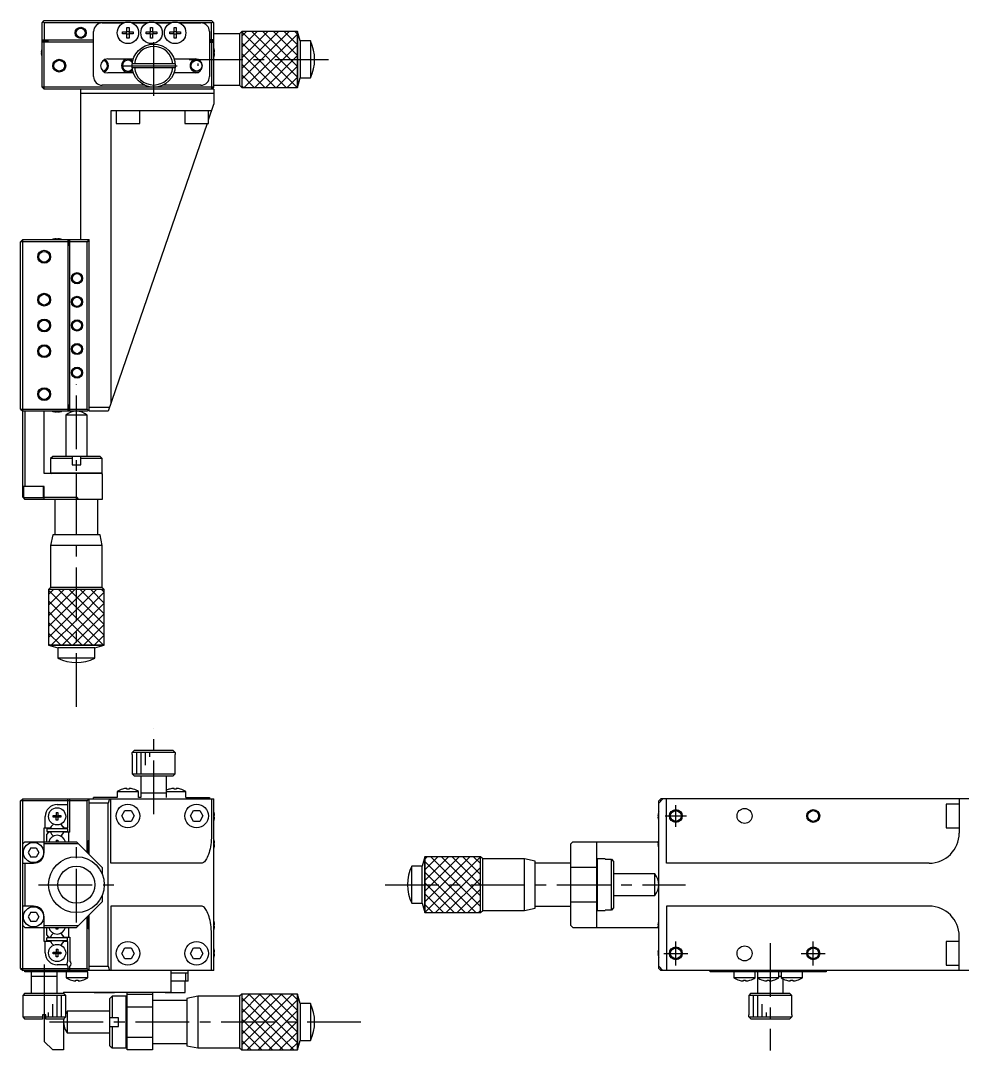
# Model space of a CAD drawing. Extents: x -226 to 399, y 6 to 432.
# Drawn here: x 66.3 to 285.6, y 192.2 to 432.1 of the extents above; entities that cross this region are included whole.
import ezdxf

# ---------------------------------------------------------------- set-up
doc = ezdxf.new("R2010")
doc.units = 0
doc.header["$LTSCALE"] = 10
doc.linetypes.add('CENTER', pattern=[2, 1.25, -0.25, 0.25, -0.25])
doc.layers.get('0').update_dxf_attribs({"linetype": 'CONTINUOUS'})
doc.layers.add('CENTER', color=1, linetype='CENTER')

msp = doc.modelspace()

# ---------------------------------------------------------------- linework, layer by layer
at = {"color": 7, "linetype": 'CONTINUOUS'}
for p, q in [((71.251135, 431.576814), (71.751135, 432.076814)), ((71.501135, 431.826814), (71.751135, 431.576814)), ((71.751135, 432.076814), (110.751135, 432.076814)), ((110.751135, 432.076814), (111.251135, 431.576814)), ((110.751135, 431.576814), (111.001135, 431.826814)), ((71.251135, 416.576814), (71.251135, 431.576814)), ((71.751135, 431.576814), (71.751135, 427.576814)), ((90.398199, 431.576814), (71.751135, 431.576814)), ((83.251135, 419.026814), (83.251135, 429.526814)), ((85.251135, 431.526814), (90.271339, 431.526814)), ((89.992545, 428.966814), (89.992545, 429.486814)), ((89.992545, 429.486814), (90.991135, 429.486814)), ((90.94976, 428.966814), (90.94976, 429.486814)), ((90.991135, 430.485404), (91.511135, 430.485404)), ((90.991135, 429.486814), (90.991135, 430.485404)), ((90.991135, 429.528189), (91.511135, 429.528189)), ((91.511135, 430.485404), (91.511135, 429.486814)), ((91.511135, 429.486814), (92.509724, 429.486814)), ((91.55251, 429.486814), (91.55251, 428.966814)), ((95.898199, 431.576814), (92.104071, 431.576814)), ((92.230931, 431.526814), (95.771339, 431.526814)), ((92.509724, 429.486814), (92.509724, 428.966814)), ((95.492545, 428.966814), (95.492545, 429.486814)), ((95.492545, 429.486814), (96.491135, 429.486814)), ((96.44976, 428.966814), (96.44976, 429.486814)), ((96.491135, 430.485404), (97.011135, 430.485404)), ((96.491135, 429.486814), (96.491135, 430.485404)), ((96.491135, 429.528189), (97.011135, 429.528189)), ((97.011135, 430.485404), (97.011135, 429.486814)), ((97.011135, 429.486814), (98.009724, 429.486814)), ((97.05251, 429.486814), (97.05251, 428.966814)), ((101.398199, 431.576814), (97.604071, 431.576814)), ((97.730931, 431.526814), (101.271339, 431.526814)), ((98.009724, 429.486814), (98.009724, 428.966814)), ((100.992545, 428.966814), (100.992545, 429.486814)), ((100.992545, 429.486814), (101.991135, 429.486814)), ((101.94976, 428.966814), (101.94976, 429.486814)), ((101.991135, 430.485404), (102.511135, 430.485404)), ((101.991135, 429.486814), (101.991135, 430.485404)), ((101.991135, 429.528189), (102.511135, 429.528189)), ((102.511135, 430.485404), (102.511135, 429.486814)), ((102.511135, 429.486814), (103.509724, 429.486814)), ((102.55251, 429.486814), (102.55251, 428.966814)), ((110.751135, 431.576814), (103.104071, 431.576814)), ((103.230931, 431.526814), (108.251135, 431.526814)), ((103.509724, 429.486814), (103.509724, 428.966814)), ((110.251135, 429.526814), (110.251135, 419.026814)), ((110.751135, 427.576814), (110.751135, 431.576814)), ((111.251135, 416.576814), (111.251135, 431.576814)), ((117.751141, 429.526813), (117.251139, 429.02681)), ((117.751141, 429.526813), (117.751141, 416.526815)), ((130.751142, 429.526813), (117.751141, 429.526813)), ((130.751142, 429.526813), (117.751141, 429.526813)), ((117.751141, 429.526813), (117.751141, 416.526815)), ((130.751142, 429.526813), (130.751142, 416.526815)), ((131.34063, 427.326814), (130.751142, 429.526813)), ((130.751142, 416.526815), (130.751142, 429.526813)), ((71.251135, 427.576814), (83.251135, 427.576814)), ((72.651135, 427.326814), (71.251135, 427.326814)), ((83.251135, 427.076814), (71.251135, 427.076814)), ((71.751135, 416.076814), (71.751135, 427.076814)), ((72.651135, 427.076814), (72.651135, 427.326814)), ((90.991135, 428.966814), (89.992545, 428.966814)), ((90.991135, 427.968225), (90.991135, 428.966814)), ((91.511135, 428.925439), (90.991135, 428.925439)), ((91.511135, 427.968225), (90.991135, 427.968225)), ((91.511135, 428.966814), (91.511135, 427.968225)), ((92.509724, 428.966814), (91.511135, 428.966814)), ((96.491135, 428.966814), (95.492545, 428.966814)), ((96.491135, 427.968225), (96.491135, 428.966814)), ((97.011135, 428.925439), (96.491135, 428.925439)), ((97.011135, 427.968225), (96.491135, 427.968225)), ((97.011135, 428.966814), (97.011135, 427.968225)), ((98.009724, 428.966814), (97.011135, 428.966814)), ((101.991135, 428.966814), (100.992545, 428.966814)), ((101.991135, 427.968225), (101.991135, 428.966814)), ((102.511135, 428.925439), (101.991135, 428.925439)), ((102.511135, 427.968225), (101.991135, 427.968225)), ((102.511135, 428.966814), (102.511135, 427.968225)), ((103.509724, 428.966814), (102.511135, 428.966814)), ((111.251135, 427.576814), (110.251135, 427.576814)), ((110.251135, 427.326814), (111.251135, 427.326814)), ((110.251135, 427.076814), (111.251135, 427.076814)), ((110.751135, 427.076814), (110.751135, 416.076814)), ((117.251139, 429.02681), (111.251135, 429.02681)), ((117.251139, 429.02681), (117.251139, 417.026818)), ((131.34063, 427.326814), (131.34063, 418.726814)), ((133.751141, 427.326814), (131.34063, 427.326814)), ((133.751141, 427.326814), (133.751141, 418.726814)), ((71.061276, 424.756814), (71.181613, 424.756814)), ((71.176991, 425.46543), (71.181613, 425.463176)), ((71.181613, 424.756814), (71.181613, 424.396814)), ((111.320656, 425.463176), (111.325279, 425.46543)), ((111.320656, 424.756814), (111.440994, 424.756814)), ((111.320656, 424.396814), (111.320656, 424.756814)), ((71.181613, 424.396814), (71.061276, 424.396814)), ((71.181613, 423.690453), (71.176991, 423.688198)), ((86.551135, 423.176814), (92.514047, 423.176814)), ((101.988223, 423.176814), (106.951135, 423.176814)), ((111.440994, 424.396814), (111.320656, 424.396814)), ((111.325279, 423.688198), (111.320656, 423.690453)), ((92.549008, 419.876814), (86.551135, 419.876814)), ((102.235109, 421.976814), (92.26716, 421.976814)), ((92.26716, 421.176814), (102.235109, 421.176814)), ((106.951135, 419.876814), (101.953262, 419.876814)), ((107.501134, 422.076814), (107.501134, 421.576814)), ((130.751142, 416.526815), (131.34063, 418.726814)), ((131.34063, 418.726814), (133.751141, 418.726814)), ((71.751135, 416.076814), (71.251135, 416.576814)), ((111.251135, 416.576814), (71.251135, 416.576814)), ((111.251135, 416.076814), (71.751135, 416.076814)), ((80.251135, 381.076814), (80.251135, 416.076814)), ((111.251135, 415.076814), (80.251135, 415.076814)), ((95.178094, 417.026814), (85.251135, 417.026814)), ((108.251135, 417.026814), (99.324176, 417.026814)), ((111.251135, 416.576814), (110.751135, 416.076814)), ((111.251135, 417.026818), (117.251139, 417.026818)), ((111.251135, 416.076814), (111.251135, 412.576814)), ((117.251139, 417.026818), (117.751141, 416.526815)), ((117.751141, 416.526815), (130.751142, 416.526815)), ((117.751141, 416.526815), (130.751142, 416.526815)), ((110.001135, 408.946551), (111.251134, 412.576814)), ((110.734643, 411.076814), (87.251135, 411.076814)), ((87.251135, 411.076814), (87.251135, 342.875753)), ((88.501135, 411.076814), (88.501135, 408.076814)), ((94.001135, 408.076814), (94.001135, 411.076814)), ((104.501135, 411.076814), (104.501135, 408.076814)), ((110.001135, 408.076814), (110.001135, 411.076814)), ((109.70166, 408.076814), (86.631711, 341.076814)), ((88.501135, 408.076814), (94.001135, 408.076814)), ((104.501135, 408.076814), (110.001135, 408.076814)), ((66.751135, 381.076814), (66.251135, 380.576814)), ((66.251135, 341.576814), (66.251135, 380.576814)), ((77.251135, 380.576814), (66.251135, 380.576814)), ((66.751135, 381.076814), (82.251135, 381.076814)), ((66.751135, 321.076814), (66.751135, 381.076814)), ((73.864773, 381.146336), (73.862519, 381.150958)), ((74.571135, 381.146336), (74.571135, 381.266673)), ((74.931135, 381.146336), (74.571135, 381.146336)), ((74.931135, 381.266673), (74.931135, 381.146336)), ((75.639751, 381.150958), (75.637496, 381.146336)), ((77.251135, 381.076814), (77.251135, 341.076814)), ((77.501135, 379.676814), (77.251135, 379.676814)), ((77.501135, 381.076814), (77.501135, 379.676814)), ((77.751135, 341.076814), (77.751135, 381.076814)), ((81.751135, 380.576814), (77.751135, 380.576814)), ((81.751135, 381.076814), (82.251135, 380.576814)), ((82.001135, 380.826814), (81.751135, 380.576814)), ((81.751135, 341.576814), (81.751135, 380.576814)), ((82.251135, 341.076814), (82.251135, 381.076814)), ((72.243018, 365.927977), (72.251049, 365.916714)), ((66.251135, 341.576814), (66.751135, 341.076814)), ((66.251135, 341.576814), (77.251135, 341.576814)), ((81.751135, 341.076814), (66.751135, 341.076814)), ((67.251135, 341.076814), (67.251135, 323.576814)), ((71.751135, 326.576814), (71.751135, 341.076814)), ((73.862519, 341.00267), (73.864773, 341.007293)), ((74.571135, 341.007293), (74.931135, 341.007293)), ((74.571135, 340.886955), (74.571135, 341.007293)), ((74.931135, 341.007293), (74.931135, 340.886955)), ((75.637496, 341.007293), (75.639751, 341.00267)), ((77.501135, 342.476814), (77.251135, 342.476814)), ((77.501135, 341.076814), (77.501135, 342.476814)), ((77.751135, 341.576814), (81.751135, 341.576814)), ((81.751135, 341.576814), (82.001135, 341.326814)), ((82.251135, 341.576814), (81.751135, 341.076814)), ((82.251135, 342.076814), (86.976038, 342.076814)), ((86.63171, 341.076814), (82.251135, 341.076814)), ((81.751131, 340.199305), (76.751139, 340.199305)), ((76.751139, 340.199305), (76.751139, 330.576814)), ((81.751131, 330.576814), (81.751131, 340.199305)), ((73.751135, 330.576814), (73.251135, 330.076814)), ((78.251135, 330.076814), (73.251135, 330.076814)), ((73.251135, 330.076814), (73.251135, 326.776814)), ((84.751135, 330.576814), (73.751135, 330.576814)), ((78.251135, 330.576814), (78.251135, 328.576814)), ((80.251135, 328.576814), (80.251135, 330.576814)), ((85.251135, 330.076814), (80.251135, 330.076814)), ((85.251135, 330.076814), (84.751135, 330.576814)), ((85.251135, 326.776814), (85.251135, 330.076814)), ((85.251135, 326.576814), (71.751135, 326.576814)), ((73.251135, 326.776814), (73.451135, 326.576814)), ((73.251135, 326.776814), (85.251135, 326.776814)), ((78.251135, 328.576814), (80.251135, 328.576814)), ((79.251135, 321.076814), (79.251135, 326.576814)), ((85.051135, 326.576814), (85.251135, 326.776814)), ((85.251135, 326.576814), (85.251135, 320.576814)), ((71.751135, 323.576814), (66.751135, 323.576814)), ((66.901135, 323.576814), (66.901135, 320.976814)), ((71.601135, 320.976814), (71.601135, 323.576814)), ((71.751135, 320.576814), (71.751135, 323.576814)), ((66.751135, 321.076814), (67.251135, 320.576814)), ((66.901135, 320.976814), (71.601135, 320.976814)), ((85.251135, 320.576814), (67.251135, 320.576814)), ((71.751135, 321.076814), (79.251135, 321.076814)), ((74.251135, 320.576814), (74.251135, 312.326814)), ((79.251135, 321.076814), (79.751135, 320.576814)), ((84.251135, 312.326814), (84.251135, 320.576814)), ((73.751138, 312.326814), (73.251139, 309.826815)), ((84.751132, 312.326814), (73.751138, 312.326814)), ((85.251131, 309.826815), (84.751132, 312.326814)), ((85.251131, 309.826815), (73.251139, 309.826815)), ((73.251139, 309.826815), (73.251139, 300.07681)), ((85.251131, 300.07681), (85.251131, 309.826815)), ((73.251139, 300.07681), (72.751136, 299.576808)), ((85.251131, 300.07681), (73.251139, 300.07681)), ((85.751134, 299.576808), (85.251131, 300.07681)), ((85.751134, 299.576808), (72.751136, 299.576808)), ((72.751136, 299.576808), (72.751136, 286.576807)), ((72.751136, 299.576808), (72.751136, 286.576807)), ((85.751134, 299.576808), (72.751136, 299.576808)), ((85.751134, 286.576807), (85.751134, 299.576808)), ((85.751134, 286.576807), (85.751134, 299.576808)), ((85.751134, 286.576807), (72.751136, 286.576807)), ((72.751136, 286.576807), (74.951135, 285.987319)), ((72.751136, 286.576807), (85.751134, 286.576807)), ((83.551135, 285.987319), (74.951135, 285.987319)), ((74.951135, 285.987319), (74.951135, 283.576808)), ((83.551135, 285.987319), (85.751134, 286.576807)), ((83.551135, 283.576808), (83.551135, 285.987319)), ((83.551135, 283.576808), (74.951135, 283.576808)), ((92.26716, 261.633941), (92.768948, 262.133941)), ((102.235109, 261.633941), (92.26716, 261.633941)), ((92.26716, 261.133941), (92.26716, 261.633941)), ((92.768948, 262.133941), (101.733322, 262.133941)), ((101.733322, 262.133941), (102.235109, 261.633941)), ((102.235109, 261.633941), (102.235109, 261.133941)), ((92.251135, 261.133941), (92.26716, 261.133941)), ((92.251135, 261.133941), (92.251135, 256.633941)), ((102.235109, 261.133941), (102.251135, 261.133941)), ((102.251135, 256.633941), (102.251135, 261.133941)), ((92.251135, 256.633941), (102.251135, 256.633941)), ((92.251135, 256.633941), (92.751135, 256.133941)), ((101.751135, 256.133941), (102.251135, 256.633941)), ((101.751135, 256.133941), (92.751135, 256.133941)), ((94.251135, 256.133941), (94.251135, 251.133941)), ((100.251135, 251.133941), (100.251135, 256.133941)), ((88.751135, 252.525598), (93.751135, 252.525598)), ((88.751135, 252.525598), (88.751135, 251.133941)), ((89.992545, 253.096522), (89.989202, 253.103377)), ((90.991135, 253.096522), (90.991135, 253.268894)), ((91.511135, 253.096522), (90.991135, 253.096522)), ((91.511135, 253.268894), (91.511135, 253.096522)), ((92.513068, 253.103377), (92.509724, 253.096522)), ((93.751135, 251.133941), (93.751135, 252.525598)), ((100.251135, 252.133941), (94.251135, 252.133941)), ((100.251135, 252.525598), (104.751135, 252.525598)), ((100.992545, 253.096522), (100.989202, 253.103377)), ((101.991135, 253.096522), (101.991135, 253.268894)), ((102.511135, 253.096522), (101.991135, 253.096522)), ((102.511135, 253.268894), (102.511135, 253.096522)), ((103.513068, 253.103377), (103.509724, 253.096522)), ((104.751135, 251.133941), (104.751135, 252.525598)), ((66.251135, 250.333941), (66.751135, 250.833941)), ((66.251135, 211.333941), (66.251135, 250.333941)), ((81.751135, 250.333941), (66.251135, 250.333941)), ((66.751135, 250.833941), (111.251135, 250.833941)), ((66.751135, 210.833941), (66.751135, 250.833941)), ((74.751135, 249.483941), (77.251135, 249.483941)), ((77.251135, 244.033941), (77.251135, 250.833941)), ((77.751135, 243.033941), (77.751135, 250.833941)), ((81.751135, 250.833941), (82.251135, 250.333941)), ((82.001135, 250.583941), (81.751135, 250.333941)), ((81.751135, 238.333941), (81.751135, 250.333941)), ((82.251135, 237.833941), (82.251135, 250.833941)), ((86.63171, 249.833941), (82.251135, 249.833941)), ((83.251135, 250.833941), (83.251135, 251.133941)), ((88.751135, 251.133941), (83.251135, 251.133941)), ((86.976038, 250.833941), (86.63171, 249.833941)), ((86.63171, 211.833941), (86.63171, 249.833941)), ((87.251135, 235.833941), (87.251135, 250.833941)), ((94.251135, 251.133941), (93.751135, 251.133941)), ((104.751135, 251.133941), (110.251135, 251.133941)), ((110.251135, 251.133941), (110.251135, 250.833941)), ((110.734643, 250.833941), (110.734643, 242.833941)), ((111.251135, 210.833941), (111.251135, 250.833941)), ((215.893012, 250.833941), (214.893012, 249.833941)), ((215.393012, 250.833941), (214.893012, 250.333941)), ((214.893012, 211.333941), (214.893012, 250.333941)), ((215.393012, 250.333941), (215.143012, 250.583941)), ((288.893012, 250.833941), (215.393012, 250.833941)), ((216.691951, 235.833941), (216.691951, 250.833941)), ((281.893012, 249.583941), (281.893012, 244.083941)), ((284.893012, 249.583941), (281.893012, 249.583941)), ((284.893012, 250.833941), (284.893012, 242.833941)), ((74.571135, 247.620303), (74.931135, 247.620303)), ((74.571135, 247.620303), (74.571135, 246.913941)), ((74.931135, 247.620303), (74.931135, 246.913941)), ((89.807759, 246.833941), (90.529447, 248.083941)), ((90.529447, 248.083941), (91.972823, 248.083941)), ((91.972823, 248.083941), (92.69451, 246.833941)), ((105.807759, 246.833941), (106.529447, 248.083941)), ((106.529447, 248.083941), (107.972823, 248.083941)), ((107.972823, 248.083941), (108.69451, 246.833941)), ((111.320656, 247.620303), (111.325279, 247.622557)), ((214.818868, 247.622557), (214.823491, 247.620303)), ((72.001135, 244.033941), (72.001135, 246.733941)), ((73.864773, 246.553941), (73.864773, 246.913941)), ((73.864773, 246.913941), (74.571135, 246.913941)), ((74.571135, 246.553941), (73.864773, 246.553941)), ((74.581507, 246.903569), (74.571135, 246.913941)), ((74.581507, 246.564313), (74.571135, 246.553941)), ((74.571135, 245.84758), (74.571135, 246.553941)), ((74.931135, 245.84758), (74.571135, 245.84758)), ((74.581507, 246.903569), (74.920763, 246.903569)), ((74.581507, 246.564313), (74.581507, 246.903569)), ((74.920763, 246.564313), (74.581507, 246.564313)), ((74.920763, 246.903569), (74.931135, 246.913941)), ((74.920763, 246.903569), (74.920763, 246.564313)), ((74.920763, 246.564313), (74.931135, 246.553941)), ((74.931135, 246.913941), (75.637496, 246.913941)), ((74.931135, 246.553941), (74.931135, 245.84758)), ((75.637496, 246.553941), (74.931135, 246.553941)), ((75.637496, 246.913941), (75.637496, 246.553941)), ((90.529447, 245.583941), (89.807759, 246.833941)), ((91.972823, 245.583941), (90.529447, 245.583941)), ((92.69451, 246.833941), (91.972823, 245.583941)), ((106.529447, 245.583941), (105.807759, 246.833941)), ((107.972823, 245.583941), (106.529447, 245.583941)), ((108.69451, 246.833941), (107.972823, 245.583941)), ((111.320656, 246.553941), (111.320656, 246.913941)), ((111.320656, 246.913941), (111.440994, 246.913941)), ((111.440994, 246.553941), (111.320656, 246.553941)), ((111.325279, 245.845325), (111.320656, 245.84758)), ((214.703153, 246.913941), (214.823491, 246.913941)), ((214.823491, 246.553941), (214.703153, 246.553941)), ((214.823491, 245.84758), (214.818868, 245.845325)), ((214.823491, 246.913941), (214.823491, 246.553941)), ((71.751135, 244.033941), (73.200329, 244.033941)), ((71.751135, 238.333941), (71.751135, 244.033941)), ((72.751135, 243.033941), (72.251135, 242.533941)), ((72.251135, 242.533941), (72.251135, 240.833941)), ((72.351135, 243.833941), (72.351135, 243.233941)), ((77.151135, 243.833941), (72.351135, 243.833941)), ((72.351135, 243.233941), (77.151135, 243.233941)), ((73.200329, 243.033941), (72.751135, 243.033941)), ((73.200329, 244.033941), (73.350495, 244.294036)), ((73.200329, 243.033941), (73.350495, 242.773846)), ((76.151774, 244.294036), (76.30194, 244.033941)), ((76.151774, 242.773846), (76.30194, 243.033941)), ((76.30194, 244.033941), (77.251135, 244.033941)), ((77.751135, 243.033941), (76.30194, 243.033941)), ((77.151135, 243.833941), (77.151135, 243.233941)), ((77.501135, 240.833941), (77.501135, 243.033941)), ((110.727213, 242.284727), (110.704969, 241.7389)), ((110.734643, 242.833941), (110.727213, 242.284727)), ((281.893012, 244.083941), (284.893012, 244.083941)), ((67.251135, 240.833941), (66.751135, 240.333941)), ((67.251135, 240.833941), (79.251135, 240.833941)), ((79.751135, 240.333941), (71.751135, 240.333941)), ((74.571135, 241.220303), (74.931135, 241.220303)), ((74.571135, 241.220303), (74.571135, 240.833941)), ((74.931135, 241.220303), (74.931135, 240.833941)), ((79.251135, 240.833941), (85.251135, 234.833941)), ((81.901135, 240.833941), (82.251135, 241.183941)), ((81.901135, 240.833941), (81.901135, 238.183941)), ((110.551171, 240.155157), (110.471937, 239.656008)), ((110.616675, 240.670822), (110.551171, 240.155157)), ((110.668047, 241.199824), (110.616675, 240.670822)), ((110.704969, 241.7389), (110.668047, 241.199824)), ((111.320656, 241.220303), (111.325279, 241.222557)), ((111.320656, 240.153941), (111.320656, 240.513941)), ((111.320656, 240.513941), (111.440994, 240.513941)), ((111.440994, 240.153941), (111.320656, 240.153941)), ((194.893012, 240.833941), (194.393012, 240.333941)), ((194.393012, 221.333941), (194.393012, 240.333941)), ((194.893012, 240.833941), (214.737446, 240.833941)), ((200.393012, 240.833941), (200.393012, 220.833939)), ((214.703153, 240.513941), (214.823491, 240.513941)), ((214.823491, 240.153941), (214.703153, 240.153941)), ((214.818868, 241.222557), (214.823491, 241.220303)), ((214.823491, 240.513941), (214.823491, 240.153941)), ((68.616049, 239.433941), (67.980964, 238.333941)), ((67.980964, 238.333941), (68.616049, 237.233941)), ((68.616049, 239.433941), (69.88622, 239.433941)), ((69.88622, 239.433941), (70.521305, 238.333941)), ((70.521305, 238.333941), (69.88622, 237.233941)), ((109.88971, 237.511099), (109.741085, 237.170822)), ((110.028685, 237.884194), (109.88971, 237.511099)), ((110.157151, 238.287805), (110.028685, 237.884194)), ((110.274318, 238.719444), (110.157151, 238.287805)), ((110.379463, 239.176451), (110.274318, 238.719444)), ((110.471937, 239.656008), (110.379463, 239.176451)), ((111.325279, 239.445325), (111.320656, 239.44758)), ((214.823491, 239.44758), (214.818868, 239.445325)), ((66.751135, 235.833941), (69.251135, 235.833941)), ((67.251135, 235.833941), (67.251135, 225.833941)), ((69.88622, 237.233941), (68.616049, 237.233941)), ((108.32435, 235.833941), (87.251135, 235.833941)), ((108.51346, 235.85552), (108.32435, 235.833941)), ((108.701403, 235.920123), (108.51346, 235.85552)), ((108.887022, 236.027352), (108.701403, 235.920123)), ((109.069172, 236.176545), (108.887022, 236.027352)), ((109.246729, 236.366784), (109.069172, 236.176545)), ((109.4186, 236.596895), (109.246729, 236.366784)), ((109.583725, 236.86546), (109.4186, 236.596895)), ((109.741085, 237.170822), (109.583725, 236.86546)), ((159.803517, 235.133941), (157.393006, 235.133941)), ((157.393006, 226.533941), (157.393006, 235.133941)), ((160.393005, 237.33394), (159.803517, 235.133941)), ((159.803517, 226.533941), (159.803517, 235.133941)), ((173.393006, 237.33394), (160.393005, 237.33394)), ((160.393005, 224.333942), (160.393005, 237.33394)), ((173.393006, 237.33394), (160.393005, 237.33394)), ((160.393005, 237.33394), (160.393005, 224.333942)), ((173.893008, 236.833937), (173.393006, 237.33394)), ((173.393006, 224.333942), (173.393006, 237.33394)), ((173.393006, 224.333942), (173.393006, 237.33394)), ((183.643013, 236.833937), (173.893008, 236.833937)), ((173.893008, 224.833945), (173.893008, 236.833937)), ((186.143012, 236.333938), (183.643013, 236.833937)), ((183.643013, 224.833945), (183.643013, 236.833937)), ((186.143012, 225.333944), (186.143012, 236.333938)), ((194.393012, 235.833941), (186.143012, 235.833941)), ((200.593012, 236.833941), (200.393012, 236.633941)), ((202.393012, 236.833941), (200.593012, 236.833941)), ((200.593012, 236.833941), (200.593012, 224.833941)), ((202.393012, 236.833941), (202.393012, 236.750021)), ((202.393012, 236.750021), (203.893012, 236.750021)), ((203.893012, 224.917861), (203.893012, 236.750021)), ((203.893012, 236.750021), (204.393012, 236.242268)), ((204.393012, 236.242268), (204.393012, 225.425614)), ((277.893012, 235.833941), (216.691951, 235.833941)), ((85.251135, 234.833941), (85.251135, 233.333938)), ((200.393012, 234.833941), (194.393012, 234.833941)), ((214.015503, 233.333937), (204.393012, 233.333937)), ((214.015503, 228.333945), (214.015503, 233.333937)), ((85.251135, 228.333944), (85.251135, 226.833941)), ((204.393012, 228.333945), (214.015503, 228.333945)), ((69.251135, 225.833941), (66.751135, 225.833941)), ((79.251135, 220.833941), (85.251135, 226.833941)), ((108.32435, 225.833941), (87.251135, 225.833941)), ((87.251135, 225.833941), (87.251135, 210.833941)), ((108.51346, 225.812362), (108.32435, 225.833941)), ((108.701403, 225.747759), (108.51346, 225.812362)), ((108.887022, 225.640531), (108.701403, 225.747759)), ((109.069172, 225.491337), (108.887022, 225.640531)), ((109.246729, 225.301098), (109.069172, 225.491337)), ((157.393006, 226.533941), (159.803517, 226.533941)), ((159.803517, 226.533941), (160.393005, 224.333942)), ((186.143012, 225.833941), (194.393012, 225.833941)), ((194.393012, 226.833941), (200.393012, 226.833941)), ((277.893012, 225.833941), (216.691951, 225.833941)), ((216.691951, 225.833941), (216.691951, 210.833941)), ((68.616049, 224.433941), (67.980964, 223.333941)), ((67.980964, 223.333941), (68.616049, 222.233941)), ((68.616049, 224.433941), (69.88622, 224.433941)), ((69.88622, 224.433941), (70.521305, 223.333941)), ((70.521305, 223.333941), (69.88622, 222.233941)), ((71.751135, 217.633941), (71.751135, 223.333941)), ((81.751135, 211.333941), (81.751135, 223.333941)), ((81.901135, 223.483941), (81.901135, 220.833941)), ((82.251135, 210.833941), (82.251135, 223.833941)), ((109.4186, 225.070987), (109.246729, 225.301098)), ((109.583725, 224.802422), (109.4186, 225.070987)), ((109.741085, 224.49706), (109.583725, 224.802422)), ((109.88971, 224.156783), (109.741085, 224.49706)), ((110.028685, 223.783689), (109.88971, 224.156783)), ((110.157151, 223.380077), (110.028685, 223.783689)), ((110.274318, 222.948438), (110.157151, 223.380077)), ((160.393005, 224.333942), (173.393006, 224.333942)), ((160.393005, 224.333942), (173.393006, 224.333942)), ((173.393006, 224.333942), (173.893008, 224.833945)), ((173.893008, 224.833945), (183.643013, 224.833945)), ((183.643013, 224.833945), (186.143012, 225.333944)), ((200.393012, 225.033941), (200.593012, 224.833941)), ((200.593012, 224.833941), (202.393012, 224.833941)), ((203.893012, 224.917861), (202.393012, 224.917861)), ((202.393012, 224.917861), (202.393012, 224.833941)), ((204.393012, 225.425614), (203.893012, 224.917861)), ((66.751135, 221.333941), (67.251135, 220.833941)), ((67.251135, 220.833941), (79.251135, 220.833941)), ((69.88622, 222.233941), (68.616049, 222.233941)), ((71.751135, 221.333941), (79.751135, 221.333941)), ((72.251135, 220.833941), (72.251135, 219.133941)), ((74.571135, 220.44758), (74.571135, 220.833941)), ((74.931135, 220.867465), (74.931135, 220.44758)), ((77.501135, 218.633941), (77.501135, 220.833941)), ((82.251135, 220.483941), (81.901135, 220.833941)), ((110.379463, 222.491431), (110.274318, 222.948438)), ((110.471937, 222.011875), (110.379463, 222.491431)), ((110.551171, 221.512725), (110.471937, 222.011875)), ((110.616675, 220.99706), (110.551171, 221.512725)), ((110.668047, 220.468059), (110.616675, 220.99706)), ((111.320656, 222.220303), (111.325279, 222.222557)), ((111.320656, 221.153941), (111.320656, 221.513941)), ((111.320656, 221.513941), (111.440994, 221.513941)), ((111.440994, 221.153941), (111.320656, 221.153941)), ((194.393012, 221.333941), (194.893012, 220.833941)), ((194.893012, 220.833939), (214.737446, 220.833939)), ((214.703153, 221.513941), (214.823491, 221.513941)), ((214.823491, 221.153941), (214.703153, 221.153941)), ((214.818868, 222.222557), (214.823491, 222.220303)), ((214.823491, 221.513941), (214.823491, 221.153941)), ((72.251135, 219.133941), (72.751135, 218.633941)), ((72.351135, 217.833941), (72.351135, 218.433941)), ((77.151135, 218.433941), (72.351135, 218.433941)), ((72.751135, 218.633941), (73.200329, 218.633941)), ((73.200329, 218.633941), (73.350495, 218.894036)), ((74.931135, 220.44758), (74.571135, 220.44758)), ((76.151774, 218.894036), (76.30194, 218.633941)), ((76.30194, 218.633941), (77.751135, 218.633941)), ((77.151135, 217.833941), (77.151135, 218.433941)), ((77.751135, 218.633941), (77.751135, 213.095379)), ((110.704969, 219.928982), (110.668047, 220.468059)), ((110.727213, 219.383155), (110.704969, 219.928982)), ((110.734643, 218.833941), (110.727213, 219.383155)), ((110.734643, 210.833941), (110.734643, 218.833941)), ((111.325279, 220.445325), (111.320656, 220.44758)), ((214.823491, 220.44758), (214.818868, 220.445325)), ((284.893012, 210.833941), (284.893012, 218.833941)), ((73.200329, 217.633941), (71.751135, 217.633941)), ((72.001135, 214.933941), (72.001135, 217.633941)), ((72.351135, 217.833941), (77.151135, 217.833941)), ((73.200329, 217.633941), (73.350495, 217.373846)), ((76.151774, 217.373846), (76.30194, 217.633941)), ((77.251135, 217.633941), (76.30194, 217.633941)), ((77.251135, 213.095379), (77.251135, 217.633941)), ((89.807759, 214.833941), (90.529447, 216.083941)), ((90.529447, 216.083941), (91.972823, 216.083941)), ((91.972823, 216.083941), (92.69451, 214.833941)), ((105.807759, 214.833941), (106.529447, 216.083941)), ((106.529447, 216.083941), (107.972823, 216.083941)), ((107.972823, 216.083941), (108.69451, 214.833941)), ((281.893012, 217.583941), (281.893012, 212.083941)), ((284.893012, 217.583941), (281.893012, 217.583941)), ((73.864773, 214.753941), (73.864773, 215.113941)), ((73.864773, 215.113941), (74.571135, 215.113941)), ((74.571135, 214.753941), (73.864773, 214.753941)), ((74.571135, 215.820303), (74.931135, 215.820303)), ((74.571135, 215.820303), (74.571135, 215.113941)), ((74.581507, 215.103569), (74.571135, 215.113941)), ((74.581507, 214.764313), (74.571135, 214.753941)), ((74.571135, 214.04758), (74.571135, 214.753941)), ((74.931135, 214.04758), (74.571135, 214.04758)), ((74.581507, 215.103569), (74.920763, 215.103569)), ((74.581507, 214.764313), (74.581507, 215.103569)), ((74.920763, 214.764313), (74.581507, 214.764313)), ((74.920763, 215.103569), (74.931135, 215.113941)), ((74.920763, 215.103569), (74.920763, 214.764313)), ((74.920763, 214.764313), (74.931135, 214.753941)), ((74.931135, 215.820303), (74.931135, 215.113941)), ((74.931135, 215.113941), (75.637496, 215.113941)), ((74.931135, 214.753941), (74.931135, 214.04758)), ((75.637496, 214.753941), (74.931135, 214.753941)), ((75.637496, 215.113941), (75.637496, 214.753941)), ((90.529447, 213.583941), (89.807759, 214.833941)), ((91.972823, 213.583941), (90.529447, 213.583941)), ((92.69451, 214.833941), (91.972823, 213.583941)), ((106.529447, 213.583941), (105.807759, 214.833941)), ((107.972823, 213.583941), (106.529447, 213.583941)), ((108.69451, 214.833941), (107.972823, 213.583941)), ((111.320656, 215.820303), (111.325279, 215.822557)), ((111.320656, 214.753941), (111.320656, 215.113941)), ((111.320656, 215.113941), (111.440994, 215.113941)), ((111.440994, 214.753941), (111.320656, 214.753941)), ((111.325279, 214.045325), (111.320656, 214.04758)), ((214.703153, 215.113941), (214.823491, 215.113941)), ((214.823491, 214.753941), (214.703153, 214.753941)), ((214.818868, 215.822557), (214.823491, 215.820303)), ((214.823491, 214.04758), (214.818868, 214.045325)), ((214.823491, 215.113941), (214.823491, 214.753941)), ((66.251135, 211.333941), (66.751135, 210.833941)), ((66.251135, 211.333941), (81.751135, 211.333941)), ((77.032889, 212.183941), (74.751135, 212.183941)), ((77.251135, 211.772503), (77.251135, 210.833941)), ((77.751135, 210.833941), (77.751135, 211.772503)), ((81.751135, 211.333941), (82.001135, 211.083941)), ((82.251135, 211.333941), (81.751135, 210.833941)), ((82.251135, 211.833941), (86.63171, 211.833941)), ((86.63171, 211.833941), (86.976038, 210.833941)), ((214.893012, 211.833941), (215.893012, 210.833941)), ((214.893012, 211.333941), (215.393012, 210.833941)), ((215.143012, 211.083941), (215.393012, 211.333941)), ((281.893012, 212.083941), (284.893012, 212.083941)), ((111.251135, 210.833941), (66.751135, 210.833941)), ((67.201135, 210.533941), (67.201135, 210.833941)), ((81.901135, 210.533941), (67.201135, 210.533941)), ((68.751135, 210.533941), (68.751135, 205.533941)), ((68.751135, 209.533941), (74.751135, 209.533941)), ((74.751135, 205.533941), (74.751135, 210.533941)), ((76.901135, 210.533941), (76.901135, 209.142284)), ((81.901135, 209.142284), (76.901135, 209.142284)), ((81.701135, 210.833941), (81.701135, 210.533941)), ((81.901135, 209.142284), (81.901135, 210.533941)), ((101.251135, 210.833941), (101.251135, 205.833941)), ((101.251135, 210.333941), (105.251137, 210.333941)), ((104.751135, 208.333941), (104.751135, 210.333941)), ((105.251137, 208.333941), (105.251137, 210.833941)), ((288.893012, 210.833941), (215.393012, 210.833941)), ((226.893012, 210.533941), (226.893012, 210.833941)), ((253.893012, 210.533941), (226.893012, 210.533941)), ((232.393012, 210.533941), (232.393012, 209.142284)), ((237.393012, 209.142284), (232.393012, 209.142284)), ((237.393012, 209.142284), (237.393012, 210.533941)), ((237.893012, 210.533941), (237.893012, 205.533941)), ((242.893012, 209.142284), (237.893012, 209.142284)), ((242.893012, 209.142284), (242.893012, 210.533941)), ((242.893012, 209.533941), (243.393012, 209.533941)), ((243.393012, 210.533941), (243.393012, 209.142284)), ((248.393012, 209.142284), (243.393012, 209.142284)), ((243.893012, 205.533941), (243.893012, 208.852812)), ((248.393012, 209.142284), (248.393012, 210.533941)), ((253.893012, 210.833941), (253.893012, 210.533941)), ((78.139202, 208.564505), (78.142545, 208.57136)), ((79.141135, 208.57136), (79.661135, 208.57136)), ((79.141135, 208.398988), (79.141135, 208.57136)), ((79.661135, 208.57136), (79.661135, 208.398988)), ((80.659724, 208.57136), (80.663068, 208.564505)), ((105.251135, 208.333941), (101.251135, 208.333941)), ((104.601135, 205.733941), (104.601135, 208.333941)), ((233.631079, 208.564505), (233.634423, 208.57136)), ((234.633012, 208.57136), (235.153012, 208.57136)), ((234.633012, 208.398988), (234.633012, 208.57136)), ((235.153012, 208.57136), (235.153012, 208.398988)), ((236.151602, 208.57136), (236.154945, 208.564505)), ((239.131079, 208.564505), (239.134423, 208.57136)), ((240.133012, 208.57136), (240.653012, 208.57136)), ((240.133012, 208.398988), (240.133012, 208.57136)), ((240.653012, 208.57136), (240.653012, 208.398988)), ((241.651602, 208.57136), (241.654945, 208.564505)), ((244.631079, 208.564505), (244.634423, 208.57136)), ((245.633012, 208.57136), (246.153012, 208.57136)), ((245.633012, 208.398988), (245.633012, 208.57136)), ((246.153012, 208.57136), (246.153012, 208.398988)), ((247.151602, 208.57136), (247.154945, 208.564505)), ((67.251135, 205.533941), (66.751135, 205.033941)), ((66.751135, 205.033941), (66.751135, 200.033941)), ((76.751135, 205.033941), (66.751135, 205.033941)), ((67.251135, 205.533941), (76.251135, 205.533941)), ((76.251135, 205.833941), (76.251135, 205.533941)), ((76.251135, 205.833941), (101.251135, 205.833941)), ((76.751135, 205.033941), (76.251135, 205.533941)), ((76.751135, 200.033941), (76.751135, 205.033941)), ((83.401135, 205.833941), (83.401135, 205.733941)), ((83.401135, 205.733941), (88.101135, 205.733941)), ((87.551135, 204.833941), (87.051135, 204.333941)), ((87.051135, 199.833941), (87.051135, 204.333941)), ((87.551135, 204.833941), (87.551135, 199.833941)), ((90.851135, 204.833941), (87.551135, 204.833941)), ((88.101135, 205.733941), (88.101135, 205.833941)), ((91.051135, 204.633941), (90.851135, 204.833941)), ((90.851135, 192.833941), (90.851135, 204.833941)), ((91.051135, 192.333941), (91.051135, 205.833941)), ((91.051135, 205.333941), (96.951135, 205.333941)), ((96.951135, 205.833941), (96.951135, 192.333941)), ((99.901135, 205.833941), (99.901135, 205.733941)), ((99.901135, 205.733941), (104.601135, 205.733941)), ((107.501134, 204.833937), (105.001135, 204.333938)), ((105.001135, 204.333938), (105.001135, 193.333944)), ((107.501134, 204.833937), (107.501134, 192.833945)), ((117.251139, 204.833937), (107.501134, 204.833937)), ((117.751141, 205.33394), (117.251139, 204.833937)), ((117.251139, 204.833937), (117.251139, 192.833945)), ((117.751141, 205.33394), (117.751141, 192.333942)), ((130.751142, 205.33394), (117.751141, 205.33394)), ((130.751142, 205.33394), (117.751141, 205.33394)), ((117.751141, 205.33394), (117.751141, 192.333942)), ((130.751142, 205.33394), (130.751142, 192.333942)), ((131.34063, 203.133941), (130.751142, 205.33394)), ((130.751142, 192.333942), (130.751142, 205.33394)), ((236.393012, 205.533941), (235.893012, 205.033941)), ((245.893012, 205.033941), (235.893012, 205.033941)), ((235.893012, 205.033941), (235.893012, 200.533941)), ((236.393012, 205.533941), (245.393012, 205.533941)), ((245.893012, 205.033941), (245.393012, 205.533941)), ((245.893012, 200.533941), (245.893012, 205.033941)), ((86.951135, 203.583941), (86.951135, 194.083941)), ((87.051115, 203.583941), (86.951135, 203.583941)), ((96.951135, 202.333941), (91.051135, 202.333941)), ((105.001135, 203.833941), (96.951135, 203.833941)), ((131.34063, 203.133941), (131.34063, 194.533941)), ((133.751141, 203.133941), (131.34063, 203.133941)), ((133.751141, 203.133941), (133.751141, 194.533941)), ((66.751135, 200.033941), (71.351135, 200.033941)), ((66.751135, 200.033941), (67.251135, 199.533941)), ((71.351135, 199.533941), (67.251135, 199.533941)), ((72.151135, 200.533941), (71.351135, 200.533941)), ((71.351135, 200.533941), (71.351135, 199.533941)), ((71.751135, 200.533941), (71.751135, 194.333941)), ((72.151135, 199.533941), (72.151135, 200.533941)), ((72.151135, 200.033941), (76.751135, 200.033941)), ((76.251135, 199.533941), (72.151135, 199.533941)), ((76.251135, 199.533941), (76.751135, 200.033941)), ((76.251135, 199.533941), (76.251135, 192.333941)), ((77.128644, 201.333937), (77.128644, 196.333945)), ((86.951135, 201.333937), (77.128644, 201.333937)), ((89.051135, 199.833941), (87.051135, 199.833941)), ((89.051135, 197.833941), (89.051135, 199.833941)), ((235.909038, 200.533941), (235.893012, 200.533941)), ((235.909038, 200.033941), (235.909038, 200.533941)), ((235.909038, 200.033941), (245.876987, 200.033941)), ((236.410825, 199.533941), (235.909038, 200.033941)), ((245.375199, 199.533941), (236.410825, 199.533941)), ((245.876987, 200.033941), (245.375199, 199.533941)), ((245.893012, 200.533941), (245.876987, 200.533941)), ((245.876987, 200.533941), (245.876987, 200.033941)), ((87.051135, 193.333941), (87.051135, 197.833941)), ((87.051135, 197.833941), (89.051135, 197.833941)), ((87.551135, 197.833941), (87.551135, 192.833941)), ((71.751135, 194.333941), (73.751135, 192.333941)), ((77.128644, 196.333945), (86.951135, 196.333945)), ((91.051135, 195.333941), (96.951135, 195.333941)), ((130.751142, 192.333942), (131.34063, 194.533941)), ((131.34063, 194.533941), (133.751141, 194.533941)), ((76.251135, 192.333941), (73.751135, 192.333941)), ((86.951135, 194.083941), (87.051115, 194.083941)), ((87.051135, 193.333941), (87.551135, 192.833941)), ((87.551135, 192.833941), (90.851135, 192.833941)), ((90.851135, 192.833941), (91.051135, 193.033941)), ((96.951135, 192.333941), (91.051135, 192.333941)), ((96.951135, 193.833941), (105.001135, 193.833941)), ((105.001135, 193.333944), (107.501134, 192.833945)), ((107.501134, 192.833945), (117.251139, 192.833945)), ((117.251139, 192.833945), (117.751141, 192.333942)), ((117.751141, 192.333942), (130.751142, 192.333942)), ((117.751141, 192.333942), (130.751142, 192.333942))]:
    msp.add_line(p, q, dxfattribs=at)
at = {"color": 3, "linetype": 'CONTINUOUS'}
for p, q in [((117.751141, 428.425468), (118.852486, 429.526813)), ((117.751141, 425.925468), (121.352486, 429.526813)), ((117.751141, 423.425468), (123.852486, 429.526813)), ((117.751141, 420.925468), (126.352486, 429.526813)), ((117.751141, 418.425468), (128.852486, 429.526813)), ((117.751141, 429.42091), (130.645236, 416.526815)), ((120.145238, 429.526813), (130.751142, 418.920909)), ((122.645238, 429.526813), (130.751142, 421.420909)), ((125.145238, 429.526813), (130.751142, 423.920909)), ((127.645238, 429.526813), (130.751142, 426.420909)), ((130.145238, 429.526813), (130.751142, 428.920909)), ((117.751141, 426.92091), (128.145236, 416.526815)), ((118.352488, 416.526815), (130.751142, 428.925469)), ((120.852488, 416.526815), (130.751142, 426.425469)), ((117.751141, 424.42091), (125.645236, 416.526815)), ((123.352488, 416.526815), (130.751142, 423.925469)), ((117.751141, 421.92091), (123.145236, 416.526815)), ((125.852488, 416.526815), (130.751142, 421.425469)), ((117.751141, 419.42091), (120.645236, 416.526815)), ((128.352488, 416.526815), (130.751142, 418.925469)), ((117.751141, 416.92091), (118.145236, 416.526815)), ((72.751136, 298.425463), (73.902481, 299.576808)), ((72.751136, 295.925463), (76.402481, 299.576808)), ((72.751136, 293.425463), (78.902481, 299.576808)), ((72.751136, 299.420915), (79.498862, 292.673189)), ((74.498862, 292.673189), (81.402481, 299.576808)), ((75.095243, 299.576808), (81.998862, 292.673189)), ((76.998862, 292.673189), (83.902481, 299.576808)), ((77.595243, 299.576808), (84.498862, 292.673189)), ((79.498862, 292.673189), (85.751134, 298.925461)), ((80.095243, 299.576808), (85.751134, 293.920917)), ((82.595243, 299.576808), (85.751134, 296.420917)), ((85.095243, 299.576808), (85.751134, 298.920917)), ((72.751136, 296.920915), (76.998862, 292.673189)), ((81.998862, 292.673189), (85.751134, 296.425461)), ((72.751136, 294.420915), (74.498862, 292.673189)), ((72.751136, 290.925463), (74.498862, 292.673189)), ((72.751136, 288.425463), (76.998862, 292.673189)), ((73.40248, 286.576807), (79.498862, 292.673189)), ((74.498862, 292.673189), (80.595244, 286.576807)), ((75.90248, 286.576807), (81.998862, 292.673189)), ((76.998862, 292.673189), (83.095244, 286.576807)), ((78.40248, 286.576807), (84.498862, 292.673189)), ((79.498862, 292.673189), (85.595244, 286.576807)), ((81.998862, 292.673189), (85.751134, 288.920917)), ((84.498862, 292.673189), (85.751134, 293.925461)), ((84.498862, 292.673189), (85.751134, 291.420917)), ((72.751136, 291.920915), (78.095244, 286.576807)), ((80.90248, 286.576807), (85.751134, 291.425461)), ((72.751136, 289.420915), (75.595244, 286.576807)), ((83.40248, 286.576807), (85.751134, 288.925461)), ((72.751136, 286.920915), (73.095244, 286.576807)), ((93.251135, 261.633941), (93.251135, 256.633941)), ((94.251135, 261.633941), (94.251135, 256.633941)), ((95.251135, 261.633941), (95.251135, 258.633941)), ((96.251135, 261.633941), (96.251135, 260.633941)), ((160.393005, 236.802073), (160.924872, 237.33394)), ((160.393005, 234.302073), (163.424872, 237.33394)), ((160.393005, 231.802073), (165.924872, 237.33394)), ((160.393005, 229.302073), (168.424872, 237.33394)), ((160.393005, 226.802073), (170.924872, 237.33394)), ((160.393005, 236.230045), (172.289108, 224.333942)), ((160.424874, 224.333942), (173.393006, 237.302074)), ((161.78911, 237.33394), (173.393006, 225.730044)), ((164.28911, 237.33394), (173.393006, 228.230044)), ((166.78911, 237.33394), (173.393006, 230.730044)), ((169.28911, 237.33394), (173.393006, 233.230044)), ((171.78911, 237.33394), (173.393006, 235.730044)), ((160.393005, 233.730045), (169.789108, 224.333942)), ((162.924874, 224.333942), (173.393006, 234.802074)), ((160.393005, 231.230045), (167.289108, 224.333942)), ((165.424874, 224.333942), (173.393006, 232.302074)), ((160.393005, 228.730045), (164.789108, 224.333942)), ((167.924874, 224.333942), (173.393006, 229.802074)), ((160.393005, 226.230045), (162.289108, 224.333942)), ((170.424874, 224.333942), (173.393006, 227.302074)), ((172.924874, 224.333942), (173.393006, 224.802074)), ((74.751135, 200.033941), (74.751135, 205.033941)), ((75.751135, 200.033941), (75.751135, 205.033941)), ((117.751141, 203.518338), (119.566743, 205.33394)), ((117.751141, 201.018338), (122.066743, 205.33394)), ((117.751141, 198.518338), (124.566743, 205.33394)), ((117.751141, 196.018338), (127.066743, 205.33394)), ((117.751141, 193.518338), (129.566743, 205.33394)), ((117.751141, 204.51378), (129.930979, 192.333942)), ((119.066745, 192.333942), (130.751142, 204.018339)), ((119.430981, 205.33394), (130.751142, 194.013779)), ((121.930981, 205.33394), (130.751142, 196.513779)), ((124.430981, 205.33394), (130.751142, 199.013779)), ((126.930981, 205.33394), (130.751142, 201.513779)), ((129.430981, 205.33394), (130.751142, 204.013779)), ((236.893012, 205.033941), (236.893012, 200.033941)), ((237.893012, 205.033941), (237.893012, 200.033941)), ((73.751135, 200.033941), (73.751135, 203.033941)), ((117.751141, 202.01378), (127.430979, 192.333942)), ((121.566745, 192.333942), (130.751142, 201.518339)), ((238.893012, 203.033941), (238.893012, 200.033941)), ((72.751135, 200.033941), (72.751135, 201.033941)), ((117.751141, 199.51378), (124.930979, 192.333942)), ((239.893012, 201.033941), (239.893012, 200.033941)), ((117.751141, 197.01378), (122.430979, 192.333942)), ((124.066745, 192.333942), (130.751142, 199.018339)), ((117.751141, 194.51378), (119.930979, 192.333942)), ((126.566745, 192.333942), (130.751142, 196.518339)), ((129.066745, 192.333942), (130.751142, 194.018339))]:
    msp.add_line(p, q, dxfattribs=at)
at = {"color": 7, "linetype": 'CONTINUOUS'}
for centre, radius in [((91.251135, 429.226814), 2.5), ((96.751135, 429.226814), 2.5), ((102.251135, 429.226814), 2.5), ((80.251135, 429.226814), 1.075), ((97.251135, 421.576814), 5), ((75.251135, 421.576814), 1.25), ((107.251135, 421.576814), 1.25), ((71.751135, 377.076814), 1.25), ((79.401135, 372.076814), 1.075), ((71.751135, 367.076814), 1.25), ((79.401135, 366.576814), 1.075), ((71.751135, 361.076814), 1.25), ((79.401135, 361.076814), 1.075), ((71.751135, 355.076814), 1.25), ((79.401135, 355.576814), 1.075), ((79.401135, 350.076814), 1.075), ((71.751135, 345.076814), 1.25), ((91.251135, 246.833941), 2.75), ((107.251135, 246.833941), 2.75), ((74.751135, 246.733941), 2), ((218.893012, 246.833941), 1.25), ((234.893012, 246.833941), 1.75), ((250.893012, 246.833941), 1.25), ((69.251135, 238.333941), 2.35), ((79.251135, 230.833941), 6.499999), ((79.251135, 230.833941), 4.3), ((69.251135, 223.333941), 2.35), ((74.751135, 214.933941), 2), ((91.251135, 214.833941), 2.75), ((107.251135, 214.833941), 2.75), ((218.893012, 214.833941), 1.25), ((234.893012, 214.833941), 1.75), ((250.893012, 214.833941), 1.25)]:
    msp.add_circle(centre, radius, dxfattribs=at)
at = {"color": 3, "linetype": 'CONTINUOUS'}
for centre, radius in [((80.251135, 429.226814), 1.3), ((75.251135, 421.576814), 1.5), ((71.751135, 377.076814), 1.5), ((79.401135, 372.076814), 1.3), ((71.751135, 367.076814), 1.5), ((79.401135, 366.576814), 1.3), ((71.751135, 361.076814), 1.5), ((79.401135, 361.076814), 1.3), ((71.751135, 355.076814), 1.5), ((79.401135, 355.576814), 1.3), ((79.401135, 350.076814), 1.3), ((71.751135, 345.076814), 1.5), ((218.893012, 246.833941), 1.5), ((218.893012, 246.833941), 1.25), ((250.893012, 246.833941), 1.5), ((250.893012, 246.833941), 1.25), ((218.893012, 214.833941), 1.5), ((218.893012, 214.833941), 1.25), ((250.893012, 214.833941), 1.5), ((250.893012, 214.833941), 1.25)]:
    msp.add_circle(centre, radius, dxfattribs=at)
at = {"color": 7, "linetype": 'CONTINUOUS'}
for centre, radius, start, end in [((85.251135, 429.526814), 2, 90, 180), ((108.251135, 429.526814), 2, 0, 90), ((125.00614, 423.026814), 9.745001, 333.816209, 26.183791), ((74.251135, 424.576814), 3.194933, 163.893288, 176.770291), ((74.251135, 424.576814), 3.2, 159.635865, 163.877467), ((97.251135, 421.576814), 4.5, 5.099689, 174.900311), ((108.251135, 424.576814), 3.2, 16.122533, 20.364135), ((108.251135, 424.576814), 3.194933, 3.229709, 16.106712), ((74.251135, 424.576814), 3.194933, 183.229709, 196.106712), ((74.251135, 424.576814), 3.2, 196.122533, 200.364135), ((86.551135, 421.526814), 1.65, 90, 270), ((85.251135, 421.576814), 1.25, 277.220583, 78.374221), ((91.251135, 421.576814), 1.25, 33.12294, 326.87706), ((106.951135, 421.526814), 1.65, 270, 90), ((108.251135, 424.576814), 3.2, 339.635865, 343.877467), ((108.251135, 424.576814), 3.194933, 343.893288, 356.770291), ((97.251135, 421.576814), 4.5, 185.099689, 354.900311), ((85.251135, 419.026814), 2, 180, 270), ((108.251135, 419.026814), 2, 270, 0), ((74.751135, 378.076814), 3.2, 106.122533, 110.364135), ((74.751135, 378.076814), 3.194933, 93.229709, 106.106712), ((74.751135, 378.076814), 3.194933, 73.893288, 86.770291), ((74.751135, 378.076814), 3.2, 69.635865, 73.877467), ((74.751135, 344.076814), 3.2, 249.635865, 253.877467), ((74.751135, 344.076814), 3.194933, 253.893288, 266.770291), ((74.751135, 344.076814), 3.194933, 273.229709, 286.106712), ((74.751135, 344.076814), 3.2, 286.122533, 290.364135), ((79.251135, 337.07681), 3.999997, 51.317811, 128.682189), ((79.251135, 292.321809), 9.745001, 243.816209, 296.183791), ((91.251135, 248.783941), 4.5, 106.285843, 123.748989), ((91.251135, 248.783941), 4.492483, 93.317816, 106.26943), ((91.251135, 248.783941), 4.492483, 73.73057, 86.682184), ((91.251135, 248.783941), 4.5, 56.251011, 73.714157), ((102.251135, 248.783941), 4.5, 106.285843, 116.3878), ((102.251135, 248.783941), 4.492483, 93.317816, 106.26943), ((102.251135, 248.783941), 4.492483, 73.73057, 86.682184), ((102.251135, 248.783941), 4.5, 56.251011, 73.714157), ((74.751135, 246.733941), 2.75, 90, 180), ((108.251135, 246.733941), 3.2, 16.122533, 20.364135), ((108.251135, 246.733941), 3.194933, 3.229709, 16.106712), ((217.893012, 246.733941), 3.194933, 163.893288, 176.770291), ((217.893012, 246.733941), 3.2, 159.635865, 163.877467), ((74.751135, 243.53394), 1.5875, 120.433182, 169.10691), ((74.86604, 243.419036), 1.75, 121.881533, 150), ((74.751135, 243.53394), 1.5875, 10.89309, 59.566818), ((74.63623, 243.419036), 1.75, 30, 58.118467), ((108.251135, 246.733941), 3.2, 339.635865, 343.877467), ((108.251135, 246.733941), 3.194933, 343.893288, 356.770291), ((217.893012, 246.733941), 3.194933, 183.229709, 196.106712), ((217.893012, 246.733941), 3.2, 196.122533, 200.364135), ((74.751135, 240.333941), 2, 14.477512, 165.522488), ((74.751135, 243.53394), 1.5875, 190.893016, 239.566737), ((74.86604, 243.648846), 1.75, 210, 238.118467), ((74.751135, 243.53394), 1.5875, 300.433263, 349.106984), ((74.63623, 243.648846), 1.75, 301.881533, 330), ((277.893012, 242.833941), 7, 270, 0), ((108.251135, 240.333941), 3.2, 16.122533, 20.364135), ((108.251135, 240.333941), 3.194933, 3.229709, 16.106712), ((108.251135, 240.333941), 3.194933, 343.893288, 356.770291), ((217.893012, 240.333941), 3.194933, 163.893288, 176.770291), ((217.893012, 240.333941), 3.194933, 183.229709, 196.106712), ((217.893012, 240.333941), 3.2, 159.635865, 163.877467), ((69.251135, 238.333941), 2.5, 270, 0), ((108.251135, 240.333941), 3.2, 339.635865, 343.877467), ((217.893012, 240.333941), 3.2, 196.122533, 200.364135), ((166.138007, 230.833939), 9.745001, 153.816202, 206.183785), ((210.893008, 230.833938), 3.999997, 321.317827, 38.682205), ((69.251135, 223.333941), 2.5, 0, 90), ((277.893012, 218.833941), 7, 0, 90), ((74.751135, 221.333941), 2, 194.477512, 345.522488), ((108.251135, 221.333941), 3.2, 16.122533, 20.364135), ((108.251135, 221.333941), 3.194933, 3.229709, 16.106712), ((108.251135, 221.333941), 3.194933, 343.893288, 356.770291), ((217.893012, 221.333941), 3.194933, 163.893288, 176.770291), ((217.893012, 221.333941), 3.194933, 183.229709, 196.106712), ((217.893012, 221.333941), 3.2, 159.635865, 163.877467), ((74.751135, 218.133942), 1.5875, 120.433263, 169.106984), ((74.86604, 218.019036), 1.75, 121.881533, 150), ((74.751135, 218.133942), 1.5875, 10.893016, 59.566737), ((74.63623, 218.019036), 1.75, 30, 58.118467), ((108.251135, 221.333941), 3.2, 339.635865, 343.877467), ((217.893012, 221.333941), 3.2, 196.122533, 200.364135), ((74.751135, 218.133942), 1.5875, 190.89309, 239.566818), ((74.86604, 218.248846), 1.75, 210, 238.118467), ((74.751135, 218.133942), 1.5875, 300.433182, 349.10691), ((74.63623, 218.248846), 1.75, 301.881533, 330), ((108.251135, 214.933941), 3.2, 16.122533, 20.364135), ((217.893012, 214.933941), 3.2, 159.635865, 163.877467), ((74.751135, 214.933941), 2.75, 180, 270), ((108.251135, 214.933941), 3.2, 339.635865, 343.877467), ((108.251135, 214.933941), 3.194933, 3.229709, 16.106712), ((108.251135, 214.933941), 3.194933, 343.893288, 356.770291), ((217.893012, 214.933941), 3.194933, 163.893288, 176.770291), ((217.893012, 214.933941), 3.194933, 183.229709, 196.106712), ((217.893012, 214.933941), 3.2, 196.122533, 200.364135), ((78.001135, 212.433941), 1, 138.590378, 221.409622), ((77.001135, 212.433941), 1, 318.590378, 41.409622), ((79.401135, 212.883941), 4.5, 236.251011, 253.714157), ((79.401135, 212.883941), 4.5, 286.285843, 303.748989), ((234.893012, 212.883941), 4.5, 236.251011, 253.714157), ((234.893012, 212.883941), 4.5, 286.285843, 303.748989), ((240.393012, 212.883941), 4.5, 236.251011, 253.714157), ((240.393012, 212.883941), 4.5, 286.285843, 303.748989), ((245.893012, 212.883941), 4.5, 236.251011, 253.714157), ((245.893012, 212.883941), 4.5, 286.285843, 303.748989), ((79.401135, 212.883941), 4.492483, 253.73057, 266.682184), ((79.401135, 212.883941), 4.492483, 273.317816, 286.26943), ((234.893012, 212.883941), 4.492483, 253.73057, 266.682184), ((234.893012, 212.883941), 4.492483, 273.317816, 286.26943), ((240.393012, 212.883941), 4.492483, 253.73057, 266.682184), ((240.393012, 212.883941), 4.492483, 273.317816, 286.26943), ((245.893012, 212.883941), 4.492483, 253.73057, 266.682184), ((245.893012, 212.883941), 4.492483, 273.317816, 286.26943), ((125.00614, 198.833939), 9.745001, 333.816215, 26.183798), ((80.251139, 198.833938), 3.999997, 168.813592, 218.682173), ((80.251139, 198.833938), 3.999997, 141.317795, 151.0452)]:
    msp.add_arc(centre, radius, start, end, dxfattribs=at)
at = {"color": 3, "linetype": 'CONTINUOUS'}
for centre, start, end in [((85.251135, 421.576814), 286.012751, 70.33807), ((91.251135, 421.576814), 41.810315, 317.401187), ((107.251135, 421.576814), 75.045175, 304.074714)]:
    msp.add_arc(centre, 1.5, start, end, dxfattribs=at)
at = {"layer": 'CENTER', "color": 1, "linetype": 'CENTER'}
for p, q in [((97.251135, 414.576814), (97.251135, 428.576814)), ((105.501138, 423.026814), (140.501138, 423.026814)), ((90.251135, 421.576814), (104.251135, 421.576814)), ((79.251135, 272.233941), (79.251135, 347.326811)), ((97.251135, 247.233941), (97.251135, 267.233941)), ((218.893012, 244.333941), (218.893012, 249.333941)), ((216.393012, 246.833941), (221.393012, 246.833941)), ((79.251135, 222.033942), (79.251135, 239.63394)), ((70.451136, 230.833941), (88.051134, 230.833941)), ((151.143009, 230.833941), (221.143009, 230.833941)), ((218.893012, 212.033941), (218.893012, 217.633941)), ((240.893012, 217.233941), (240.893012, 192.233941)), ((250.893012, 212.033941), (250.893012, 217.633941)), ((216.093012, 214.833941), (221.693012, 214.833941)), ((248.093012, 214.833941), (253.693012, 214.833941)), ((71.751135, 212.233941), (71.751135, 197.233941)), ((145.501138, 198.833941), (70.501138, 198.833941))]:
    msp.add_line(p, q, dxfattribs=at)

doc.saveas('drawing.dxf')
